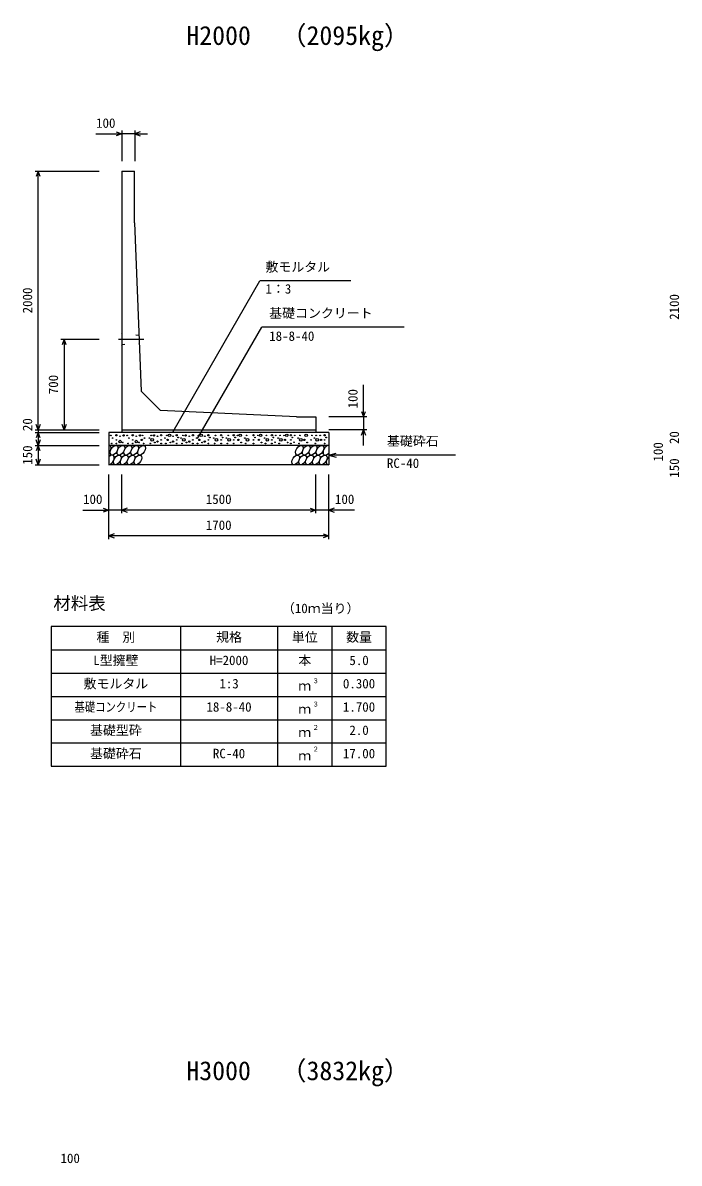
# Model space of a CAD drawing. Units: millimetres, scale not verified. Extents: x -67200 to 67200, y -23760 to 23760.
# Drawn here: x 34598 to 39672, y 27 to 8840 of the extents above; entities that cross this region are included whole.
import ezdxf
from ezdxf.enums import TextEntityAlignment as Align

# ---------------------------------------------------------------- set-up
doc = ezdxf.new("R2010")
doc.units = ezdxf.units.MM
doc.header["$LTSCALE"] = 80
doc.linetypes.add('CHAIN1', pattern=[8, 5, -1, 1, -1])
doc.linetypes.add('DOTTED', pattern=[1.75, 0.25, -1.5])
for name, color, linetype, lineweight in [('0-0_CENTER', 7, 'CHAIN1', 25), ('0-1_DIM', 7, 'Continuous', 25), ('0-3_HATCH', 6, 'Continuous', 25), ('0-4_HYO', 3, 'Continuous', 25), ('0-5_HYO2', 4, 'Continuous', 25), ('0-6_OUTLINE', 1, 'Continuous', 25), ('0-7_OUTLINE2', 4, 'DOTTED', 25), ('0-8_TXT', 7, 'Continuous', 25)]:
    doc.layers.add(name, color=color, linetype=linetype, lineweight=lineweight)
doc.styles.add('ＭＳ ゴシック', font='')
doc.styles.get('ＭＳ ゴシック').set_extended_font_data('MS Gothic')

msp = doc.modelspace()

# ---------------------------------------------------------------- linework, layer by layer
at = {"layer": '0-0_CENTER'}
msp.add_line((35336.92, 6394.21), (35533.83, 6394.21), dxfattribs=at)
at = {"layer": '0-1_DIM'}
for p, q in [((35163.85, 7981.1), (35363.39, 7981.1)), ((35363.39, 8006.1), (35363.39, 7769.21)), ((35463.39, 7981.1), (35363.39, 7981.1)), ((35463.39, 8006.1), (35463.39, 7769.21)), ((35463.39, 7981.1), (35563.39, 7981.1)), ((34692.68, 7694.21), (35187.68, 7694.21)), ((34717.68, 5694.21), (34717.68, 7694.21)), ((35759.82, 5682.31), (36431.09, 6844.99)), ((37133.51, 6844.99), (36431.09, 6844.99)), ((35949.3, 5627.92), (36445.57, 6487.48)), ((37545.12, 6487.48), (36445.57, 6487.48)), ((34892.68, 6394.21), (35187.68, 6394.21)), ((34917.68, 6394.21), (34917.68, 5694.21)), ((37232.68, 5794.21), (37232.68, 6041.9)), ((37257.68, 5794.21), (36962.68, 5794.21)), ((37232.68, 5794.21), (37232.68, 5694.21)), ((34692.68, 5694.21), (35187.68, 5694.21)), ((34692.68, 5674.21), (35187.68, 5674.21)), ((34717.68, 5694.21), (34717.68, 5674.21)), ((34717.68, 5674.21), (34717.68, 5574.21)), ((37257.68, 5694.21), (36962.68, 5694.21)), ((37232.68, 5574.21), (37232.68, 5694.21)), ((34692.68, 5574.21), (35187.68, 5574.21)), ((34717.68, 5574.21), (34717.68, 5424.21)), ((36962.68, 5499.21), (37020.63, 5514.74)), ((37943, 5499.21), (36962.68, 5499.21)), ((36962.68, 5499.21), (37020.63, 5483.68)), ((34692.68, 5424.21), (35187.68, 5424.21)), ((35262.68, 4849.21), (35262.68, 5349.21)), ((35362.68, 5049.21), (35362.68, 5349.21)), ((36862.68, 5049.21), (36862.68, 5349.21)), ((36862.68, 5049.21), (36862.68, 5349.21)), ((36962.68, 4849.21), (36962.68, 5349.21)), ((35063.13, 5074.21), (35262.68, 5074.21)), ((35362.68, 5074.21), (35262.68, 5074.21)), ((36862.68, 5074.21), (35362.68, 5074.21)), ((36962.68, 5074.21), (36862.68, 5074.21)), ((37162.22, 5074.21), (36962.68, 5074.21)), ((36962.68, 4874.21), (35262.68, 4874.21))]:
    msp.add_line(p, q, dxfattribs=at)
for points in [[(35321.11, 7996.49), (35363.39, 7981.1), (35321.11, 7965.71)], [(35505.68, 7996.49), (35463.39, 7981.1), (35505.68, 7965.71)], [(34733.07, 7651.92), (34717.68, 7694.21), (34702.29, 7651.92)], [(34933.07, 6351.92), (34917.68, 6394.21), (34902.29, 6351.92)], [(37217.29, 5836.49), (37232.68, 5794.21), (37248.07, 5836.49)], [(34733.07, 5736.49), (34717.68, 5694.21), (34702.29, 5736.49)], [(34933.07, 5736.49), (34917.68, 5694.21), (34902.29, 5736.49)], [(34733.07, 5631.92), (34717.68, 5674.21), (34702.29, 5631.92)], [(37217.29, 5651.92), (37232.68, 5694.21), (37248.07, 5651.92)], [(34733.07, 5616.49), (34717.68, 5574.21), (34702.29, 5616.49)], [(34733.07, 5531.92), (34717.68, 5574.21), (34702.29, 5531.92)], [(34733.07, 5466.49), (34717.68, 5424.21), (34702.29, 5466.49)], [(35220.39, 5089.6), (35262.68, 5074.21), (35220.39, 5058.82)], [(35404.96, 5089.6), (35362.68, 5074.21), (35404.96, 5058.82)], [(36820.39, 5089.6), (36862.68, 5074.21), (36820.39, 5058.82)], [(37004.96, 5089.6), (36962.68, 5074.21), (37004.96, 5058.82)], [(35304.96, 4889.6), (35262.68, 4874.21), (35304.96, 4858.82)], [(36920.39, 4889.6), (36962.68, 4874.21), (36920.39, 4858.82)]]:
    msp.add_lwpolyline(points, dxfattribs=at)
at = {"layer": '0-3_HATCH'}
for centre, radius in [((35278.65, 5651.38), 2.5), ((35321.54, 5652.26), 5), ((35349.58, 5644.38), 2.5), ((35377.62, 5651.38), 5), ((35404.75, 5651.38), 2.5), ((35447.64, 5652.26), 5), ((35475.68, 5644.38), 2.5), ((35503.72, 5651.38), 5), ((35524.75, 5651.38), 2.5), ((35590.61, 5651.38), 2.5), ((35611.64, 5651.38), 5), ((35639.67, 5644.38), 2.5), ((35667.71, 5652.26), 5), ((35710.61, 5651.38), 2.5), ((35731.64, 5651.38), 10), ((35759.67, 5644.38), 2.5), ((35787.71, 5652.26), 5), ((35835.83, 5651.38), 2.5), ((35856.86, 5651.38), 5), ((35884.9, 5644.38), 2.5), ((35912.94, 5652.26), 5), ((35955.83, 5651.38), 2.5), ((35976.86, 5651.38), 10), ((36004.9, 5644.38), 2.5), ((36032.94, 5652.26), 5), ((36087.75, 5651.38), 2.5), ((36131.37, 5652.26), 5), ((36186.19, 5651.38), 2.5), ((36228.37, 5652.26), 5), ((36258.07, 5651.38), 2.5), ((36279.1, 5651.38), 10), ((36328.46, 5651.38), 2.5), ((36381.76, 5652.26), 5), ((36415.73, 5651.38), 2.5), ((36436.76, 5651.38), 10), ((36481.44, 5651.38), 2.5), ((36523.61, 5652.26), 5), ((36553.31, 5651.38), 2.5), ((36586.57, 5651.38), 2.5), ((36617.35, 5651.38), 2.5), ((36638.38, 5651.38), 10), ((36670.15, 5652.26), 5), ((36699.85, 5651.38), 2.5), ((36740.86, 5651.38), 2.5), ((36789.02, 5651.38), 10), ((36833.11, 5651.38), 2.5), ((36866.36, 5651.38), 2.5), ((36897.14, 5651.38), 2.5), ((36931.55, 5652.26), 5), ((35285.66, 5588.35), 2.5), ((35292.67, 5630.37), 2.5), ((35321.54, 5616.37), 2.5), ((35321.54, 5588.35), 2.5), ((35349.58, 5603.23), 10), ((35370.61, 5596.23), 2.5), ((35411.76, 5588.35), 2.5), ((35418.77, 5630.37), 2.5), ((35447.64, 5616.37), 2.5), ((35447.64, 5588.35), 2.5), ((35475.68, 5603.23), 10), ((35496.71, 5596.23), 2.5), ((35517.74, 5616.37), 5), ((35531.76, 5588.35), 2.5), ((35538.77, 5630.37), 2.5), ((35576.59, 5630.37), 2.5), ((35583.6, 5588.35), 2.5), ((35597.62, 5616.37), 10), ((35618.64, 5596.23), 2.5), ((35639.67, 5603.23), 5), ((35667.71, 5616.37), 2.5), ((35667.71, 5588.35), 2.5), ((35696.59, 5630.37), 2.5), ((35703.6, 5588.35), 2.5), ((35717.62, 5616.37), 5), ((35738.64, 5596.23), 2.5), ((35759.67, 5603.23), 5), ((35787.71, 5616.37), 2.5), ((35787.71, 5588.35), 2.5), ((35799.05, 5634.69), 2.5), ((35821.81, 5630.37), 2.5), ((35828.82, 5588.35), 2.5), ((35842.84, 5616.37), 10), ((35863.87, 5596.23), 2.5), ((35884.9, 5603.23), 5), ((35912.94, 5616.37), 2.5), ((35912.94, 5588.35), 2.5), ((35941.81, 5630.37), 2.5), ((35948.82, 5588.35), 2.5), ((35962.84, 5616.37), 5), ((35983.87, 5596.23), 2.5), ((36004.9, 5603.23), 5), ((36032.94, 5616.37), 2.5), ((36032.94, 5588.35), 2.5), ((36044.28, 5634.69), 2.5), ((36073.74, 5630.37), 2.5), ((36080.75, 5588.35), 2.5), ((36094.77, 5616.37), 10), ((36131.37, 5616.37), 2.5), ((36131.37, 5588.35), 2.5), ((36142.71, 5634.69), 2.5), ((36172.17, 5630.37), 2.5), ((36179.18, 5588.35), 2.5), ((36193.2, 5616.37), 10), ((36228.37, 5616.37), 2.5), ((36228.37, 5588.35), 2.5), ((36239.71, 5634.69), 2.5), ((36265.08, 5616.37), 5), ((36286.11, 5596.23), 2.5), ((36314.45, 5630.37), 2.5), ((36321.46, 5588.35), 2.5), ((36335.48, 5616.37), 10), ((36381.76, 5616.37), 2.5), ((36381.76, 5588.35), 2.5), ((36393.1, 5634.69), 2.5), ((36422.74, 5616.37), 5), ((36443.77, 5596.23), 2.5), ((36467.42, 5630.37), 2.5), ((36474.43, 5588.35), 2.5), ((36488.45, 5616.37), 10), ((36523.61, 5616.37), 2.5), ((36523.61, 5588.35), 2.5), ((36534.95, 5634.69), 2.5), ((36548.27, 5598.02), 2.5), ((36572.55, 5630.37), 2.5), ((36579.56, 5588.35), 2.5), ((36593.58, 5616.37), 10), ((36624.36, 5616.37), 5), ((36645.39, 5596.23), 2.5), ((36670.15, 5616.37), 2.5), ((36670.15, 5588.35), 2.5), ((36681.49, 5634.69), 2.5), ((36694.81, 5598.02), 2.5), ((36726.84, 5630.37), 2.5), ((36733.85, 5588.35), 2.5), ((36747.87, 5616.37), 10), ((36775, 5616.37), 5), ((36796.03, 5596.23), 2.5), ((36826.67, 5616.37), 2.5), ((36852.34, 5630.37), 2.5), ((36859.35, 5588.35), 2.5), ((36873.37, 5616.37), 10), ((36904.16, 5616.37), 5), ((36931.55, 5616.37), 2.5), ((36931.55, 5588.35), 2.5), ((36942.89, 5634.69), 2.5)]:
    msp.add_circle(centre, radius, dxfattribs=at)
for centre, start_param, end_param in [((35250.31, 5536.7), 4.385593, 6.6745444), ((36948.82, 5536.7), 0.3357715, 4.4411806), ((35275.63, 5461.71), 3.5111464, 7.548991), ((36974.14, 5461.71), 1.2110787, 3.5658734)]:
    msp.add_ellipse(centre, major_axis=(21.81, 35.31), ratio=0.5792, start_param=start_param, end_param=end_param, dxfattribs=at)
for centre in [(35303.52, 5536.7), (35356.73, 5536.7), (35409.94, 5536.7), (35463.15, 5536.7), (35516.36, 5536.7), (36735.98, 5536.7), (36789.19, 5536.7), (36842.4, 5536.7), (36895.61, 5536.7), (35328.84, 5461.71), (35382.05, 5461.71), (35435.26, 5461.71), (35488.47, 5461.71), (36708.1, 5461.71), (36761.31, 5461.71), (36814.51, 5461.71), (36867.72, 5461.71), (36920.93, 5461.71)]:
    msp.add_ellipse(centre, major_axis=(21.81, 35.31), ratio=0.5792, dxfattribs=at)
at = {"layer": '0-4_HYO'}
for p, q in [((35817.68, 4174.21), (35817.68, 3094.21)), ((36567.68, 4174.21), (36567.68, 3094.21)), ((36987.68, 4174.21), (36987.68, 3094.21)), ((34817.68, 3994.21), (37407.68, 3994.21))]:
    msp.add_line(p, q, dxfattribs=at)
msp.add_lwpolyline([(34817.68, 3094.21), (37407.68, 3094.21), (37407.68, 4174.21), (34817.68, 4174.21)], close=True, dxfattribs=at)
at = {"layer": '0-5_HYO2'}
for p, q in [((34817.68, 3814.21), (37407.68, 3814.21)), ((34817.68, 3634.21), (37407.68, 3634.21)), ((34817.68, 3454.21), (37407.68, 3454.21)), ((34817.68, 3274.21), (37407.68, 3274.21))]:
    msp.add_line(p, q, dxfattribs=at)
at = {"layer": '0-6_OUTLINE'}
for p, q in [((35362.68, 7694.21), (35462.68, 7694.21)), ((35362.68, 7694.21), (35362.68, 5674.21)), ((35462.68, 7294.21), (35462.68, 7694.21)), ((35462.68, 7294.21), (35512.68, 5994.21)), ((35512.68, 5994.21), (35662.68, 5844.21)), ((36712.68, 5794.68), (35662.68, 5844.21)), ((36712.68, 5794.68), (36862.68, 5794.68)), ((36862.68, 5794.68), (36862.68, 5674.21)), ((35362.68, 5694.21), (36862.68, 5694.21)), ((36962.68, 5674.21), (36962.68, 5424.21)), ((36962.68, 5574.21), (35262.68, 5574.21)), ((36962.68, 5424.21), (35262.68, 5424.21))]:
    msp.add_line(p, q, dxfattribs=at)
msp.add_lwpolyline([(36962.68, 5674.21), (35262.68, 5674.21), (35262.68, 5424.21)], dxfattribs=at)
at = {"layer": '0-7_OUTLINE2'}
for p, q in [((35367.18, 6434.21), (35362.68, 6438.71)), ((35362.68, 6349.71), (35367.18, 6354.21)), ((35367.18, 6354.21), (35493.94, 6364.21)), ((35493.94, 6364.21), (35498.62, 6359.71))]:
    msp.add_line(p, q, dxfattribs=at)
msp.add_lwpolyline([(35495.97, 6428.71), (35491.64, 6424.21), (35367.18, 6434.21)], dxfattribs=at)

# ---------------------------------------------------------------- texts
at = {"layer": '0-1_DIM', "style": 'ＭＳ ゴシック'}
for s, p in [('100', (35164.75, 8006.1)), ('敷モルタル', (36473.94, 6894.99)), ('1：3', (36473.94, 6724.87)), ('基礎コンクリート', (36502.83, 6537.48)), ('18-8-40', (36502.83, 6359.85)), ('基礎砕石', (37412.93, 5549.21)), ('RC-40', (37412.93, 5377.83)), ('100', (35064.04, 5099.21)), ('1500', (36012.68, 5099.21)), ('100', (37011.32, 5099.21)), ('1700', (36012.68, 4899.21)), ('100', (34889.75, 6.1))]:
    msp.add_text(s, height=73.31, dxfattribs=at).set_placement(p, align=Align.BOTTOM_LEFT)
for s, p in [('2000', (34692.68, 6594.21)), ('2100', (39693.04, 6544.21)), ('700', (34892.68, 5969.21)), ('100', (37207.68, 5859.85)), ('20', (34692.68, 5684.27)), ('20', (39693.04, 5584.27)), ('150', (34692.68, 5424.21)), ('100', (39568.04, 5449.21)), ('150', (39693.04, 5324.21))]:
    msp.add_text(s, height=73.31, rotation=90, dxfattribs=at).set_placement(p, align=Align.BOTTOM_LEFT)
at = {"layer": '0-8_TXT', "style": 'ＭＳ ゴシック'}
for s, height, p in [('H2000', 146.6, (35862.68, 8624.45)), ('（2095kg）', 146.6, (36591.3, 8624.45)), ('材料表', 98.97, (34834.35, 4274.21)), ('（10ｍ当り）', 73.31, (36601.01, 4255.87)), ('種\u3000別', 73.31, (35167.68, 4034.21)), ('規格', 73.31, (36092.68, 4034.21)), ('単位', 73.31, (36677.68, 4034.21)), ('数量', 73.31, (37097.68, 4034.21)), ('L型擁壁', 73.31, (35142.68, 3854.21)), ('H=2000', 73.31, (36042.68, 3854.21)), ('本', 73.31, (36727.68, 3854.21)), ('5.0', 73.31, (37122.68, 3854.21)), ('敷モルタル', 73.31, (35067.68, 3674.21)), ('1:3', 73.31, (36117.68, 3674.21)), ('ｍ', 73.31, (36727.68, 3657.54)), ('３', 36.66, (36836.92, 3724.82)), ('0.300', 73.31, (37072.68, 3674.21)), ('18-8-40', 73.31, (36017.68, 3494.21)), ('ｍ', 73.31, (36727.68, 3477.54)), ('３', 36.66, (36836.92, 3544.82)), ('1.700', 73.31, (37072.68, 3494.21)), ('基礎型砕', 73.31, (35117.68, 3314.21)), ('ｍ', 73.31, (36727.68, 3297.54)), ('２', 36.66, (36836.92, 3364.82)), ('2.0', 73.31, (37122.68, 3314.21)), ('基礎砕石', 73.31, (35117.68, 3134.21)), ('RC-40', 73.31, (36067.68, 3134.21)), ('ｍ', 73.31, (36727.68, 3117.54)), ('２', 36.66, (36836.92, 3198.15)), ('17.00', 73.31, (37072.68, 3134.21)), ('H3000', 146.6, (35862.68, 624.45)), ('（3832kg）', 146.6, (36591.3, 624.45))]:
    msp.add_text(s, height=height, dxfattribs=at).set_placement(p, align=Align.BOTTOM_LEFT)
at = {"layer": '0-8_TXT', "style": 'ＭＳ ゴシック', "width": 0.8}
msp.add_text('基礎コンクリート', height=73.31, dxfattribs=at).set_placement((34997.68, 3494.21), align=Align.BOTTOM_LEFT)

doc.saveas('drawing.dxf')
